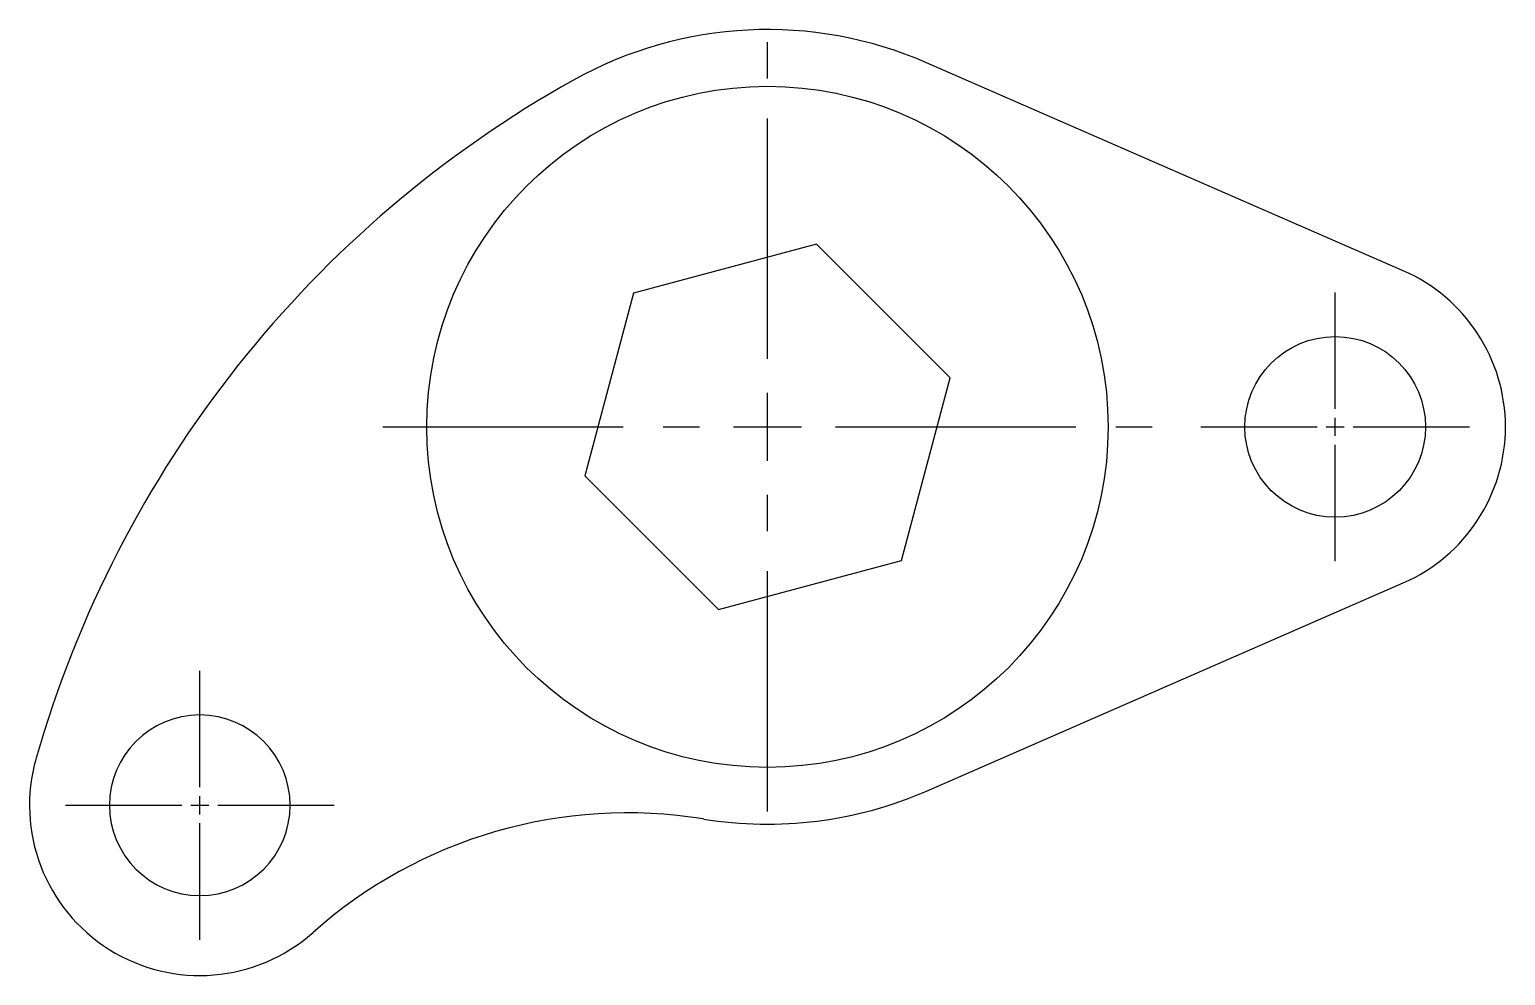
# Model space of a CAD drawing. Header units: millimetres. Extents: x 2792 to 2909, y 1887 to 1962.
import ezdxf

# ---------------------------------------------------------------- set-up
doc = ezdxf.new("R2010")
doc.units = ezdxf.units.MM
doc.linetypes.add('CENTER2', pattern=[28.575, 19.05, -3.175, 3.175, -3.175])
for name, color, linetype in [('kolory', 7, 'Continuous'), ('linie pomocnicze', 7, 'Continuous'), ('osie', 7, 'Continuous')]:
    doc.layers.add(name, color=color, linetype=linetype)

# ---------------------------------------------------------------- blocks, each defined once
blk = doc.blocks.new('*U1')
at = {"layer": 'linie pomocnicze', "color": 0, "linetype": 'CENTER2', "transparency": 16777216}
for p, q in [((0, 5.4), (0, 30.5)), ((-30.5, 0), (-5.4, 0)), ((5.4, 0), (30.5, 0)), ((0, -30.5), (0, -5.4))]:
    blk.add_line(p, q, dxfattribs=at)
at = {"layer": 'linie pomocnicze', "color": 0, "linetype": 'Continuous', "transparency": 16777216}
for p, q in [((0, -2.7), (0, 2.7)), ((-2.7, 0), (2.7, 0))]:
    blk.add_line(p, q, dxfattribs=at)
blk = doc.blocks.new('*U3')
at = {"layer": 'linie pomocnicze', "color": 0, "linetype": 'CENTER2', "transparency": 16777216}
for p, q in [((0, 1.43), (0, 10.66)), ((-10.66, 0), (-1.43, 0)), ((1.43, 0), (10.66, 0)), ((0, -10.66), (0, -1.43))]:
    blk.add_line(p, q, dxfattribs=at)
at = {"layer": 'linie pomocnicze', "color": 0, "linetype": 'Continuous', "transparency": 16777216}
for p, q in [((-0.72, 0), (0.72, 0)), ((0, -0.72), (0, 0.72))]:
    blk.add_line(p, q, dxfattribs=at)
blk = doc.blocks.new('*U4')
at = {"layer": 'linie pomocnicze', "color": 0, "linetype": 'CENTER2', "transparency": 16777216}
for p, q in [((0, 1.43), (0, 10.66)), ((-10.66, 0), (-1.43, 0)), ((1.43, 0), (10.66, 0)), ((0, -10.66), (0, -1.43))]:
    blk.add_line(p, q, dxfattribs=at)
at = {"layer": 'linie pomocnicze', "color": 0, "linetype": 'Continuous', "transparency": 16777216}
for p, q in [((-0.72, 0), (0.72, 0)), ((0, -0.72), (0, 0.72))]:
    blk.add_line(p, q, dxfattribs=at)

msp = doc.modelspace()

# ---------------------------------------------------------------- linework, layer by layer
at = {"layer": 'kolory', "color": 6}
for centre, radius, start, end in [((2850.08, 1930.15), 31.5, 66.4218, 119.2034), ((2878.62, 1879.09), 90, 119.2034, 164.0172), ((2895.08, 1930.15), 13.5, 293.5782, 66.4218), ((2805.08, 1900.15), 13.5, 164.0172, 311.6613), ((2838.98, 1862.05), 37.5, 80.7435, 131.6613)]:
    msp.add_arc(centre, radius, start, end, dxfattribs=at)
at = {"layer": 'kolory', "color": 5}
msp.add_arc((2805.08, 1900.15), 7.16, 90, 270, dxfattribs=at)
at = {"layer": 'kolory', "color": 114, "true_color": 0x139b48}
msp.add_arc((2805.08, 1900.15), 7.16, 270, 90, dxfattribs=at)
at = {"layer": 'osie'}
for p, q in [((2900.48, 1942.53), (2862.68, 1959.02)), ((2862.68, 1901.28), (2900.48, 1917.78))]:
    msp.add_line(p, q, dxfattribs=at)
msp.add_lwpolyline([(2839.47, 1940.76), (2835.59, 1926.27), (2846.2, 1915.67), (2860.69, 1919.55), (2864.57, 1934.04), (2853.96, 1944.64)], close=True, dxfattribs=at)
for centre, radius in [((2850.08, 1930.15), 27), ((2895.08, 1930.15), 7.16)]:
    msp.add_circle(centre, radius, dxfattribs=at)
msp.add_arc((2850.08, 1930.15), 31.5, 260.7435, 293.5782, dxfattribs=at)

# ---------------------------------------------------------------- block references
at = {"layer": 'linie pomocnicze', "linetype": 'CENTER2'}
for name, p in [('*U1', (2850.08, 1930.15)), ('*U3', (2895.08, 1930.15)), ('*U4', (2805.08, 1900.15))]:
    msp.add_blockref(name, p, dxfattribs=at)

doc.saveas('drawing.dxf')
